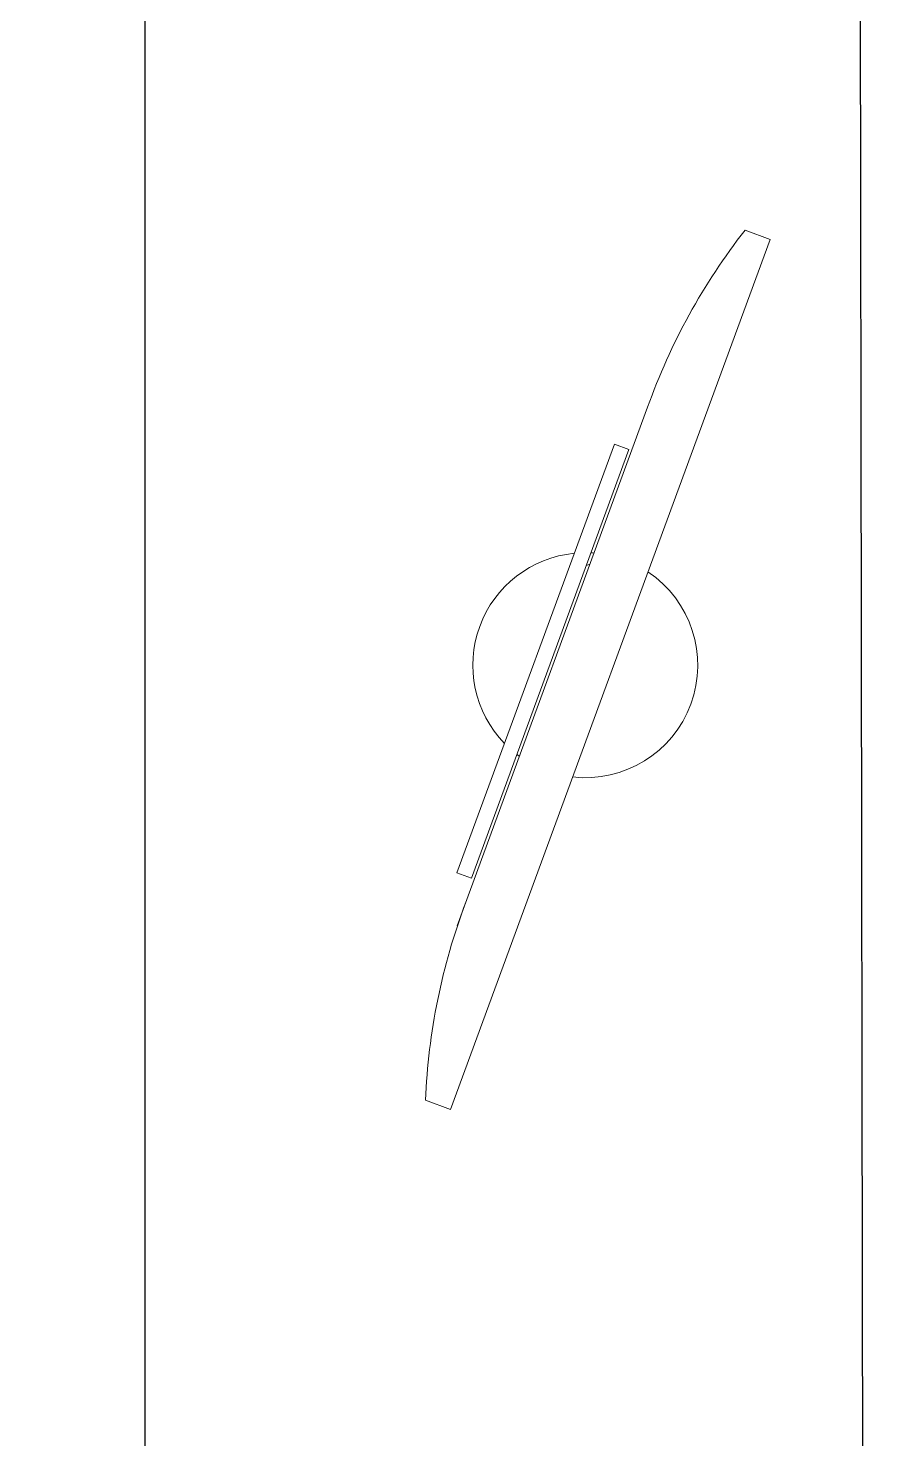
# Model space of a CAD drawing. Header units: metres. Extents: x -39 to 21688, y -24 to 9022.
# Drawn here: x 6.952 to 7.302, y 35.828 to 36.404 of the extents above; entities that cross this region are included whole.
import ezdxf

# ---------------------------------------------------------------- set-up
doc = ezdxf.new("R2010")
doc.units = ezdxf.units.M
doc.header["$MEASUREMENT"] = 0
doc.linetypes.add('CONTINUA', pattern=[0])
for name, color, linetype in [('AR-CALLES', 4, 'Continuous'), ('AR-MOBILIRIO', 1, 'Continuous'), ('AR-PUERTAS', 2, 'Continuous')]:
    doc.layers.add(name, color=color, linetype=linetype)

# ---------------------------------------------------------------- blocks, each defined once
blk = doc.blocks.new('AR-MOB. RECEPCION')
at = {"layer": 'AR-MOBILIRIO', "extrusion": (-1.60905e-07, -3.9026e-07, 1)}
for p, q in [((-0.59471, 2.83496, 0), (-0.59472, -2.85186, 0)), ((-0.30133, 0.83344, 0), (-0.30309, 1.90844, 0))]:
    blk.add_line(p, q, dxfattribs=at)
at = {"layer": 'AR-MOBILIRIO', "linetype": 'CONTINUA', "lineweight": 5}
for p, q in [((-0.34937, 1.26376, 0), (-0.33915, 1.26, 0)), ((-0.33915, 1.26, 0), (-0.46978, 0.90437, 0)), ((-0.46702, 0.97947, 0), (-0.38918, 1.19138, 0)), ((-0.46978, 0.90437, 0), (-0.48, 0.90812, 0))]:
    blk.add_line(p, q, dxfattribs=at)
at = {"layer": 'AR-MOBILIRIO', "extrusion": (5.25001e-07, -5.22836e-07, 1)}
blk.add_line((-0.30019, 0.13344, 0), (-0.30133, 0.83344, 0), dxfattribs=at)
at = {"layer": 'AR-MOBILIRIO', "linetype": 'CONTINUA', "lineweight": 5, "elevation": 0}
for points in [[(-0.33915, 1.26), (-0.46978, 0.90437), (-0.46978, 0.90437), (-0.33915, 1.26)], [(-0.39689, 1.17406), (-0.46124, 0.99885), (-0.46716, 1.00102), (-0.4028, 1.17623)]]:
    blk.add_lwpolyline(points, close=True, dxfattribs=at)
at = {"layer": 'AR-MOBILIRIO', "linetype": 'CONTINUA', "lineweight": 5}
for centre, radius, start, end in [((-0.14634, 1.10493, 0), 0.25777, 141.96455, 160.40416), ((-0.41468, 1.08594, 0), 0.04598, 95.59004, 224.07268), ((-0.41468, 1.08594, 0), 0.04598, 85.50264, 87.14061), ((-0.41468, 1.08594, 0), 0.04598, 263.5264, 56.13632), ((-0.41468, 1.08594, 0), 0.04598, 232.52211, 234.16008), ((-0.22243, 0.89777, 0), 0.25777, 159.25856, 177.69818)]:
    blk.add_arc(centre, radius, start, end, dxfattribs=at)
blk.add_open_spline([(-0.41274, 1.12725, 0), (-0.41325, 1.12708, 0), (-0.41376, 1.12691, 0), (-0.41427, 1.12674, 0)], degree=3, dxfattribs=at)

msp = doc.modelspace()

# ---------------------------------------------------------------- linework, layer by layer
at = {"layer": 'AR-PUERTAS'}
msp.add_circle((22.62406, 27.62249), 40.08066, dxfattribs=at)

# ---------------------------------------------------------------- block references
at = {"layer": 'AR-CALLES', "rotation": 359.9998818690912}
msp.add_blockref('AR-MOB. RECEPCION', (7.59473, 35.05805, 0), dxfattribs=at)

doc.saveas('drawing.dxf')
